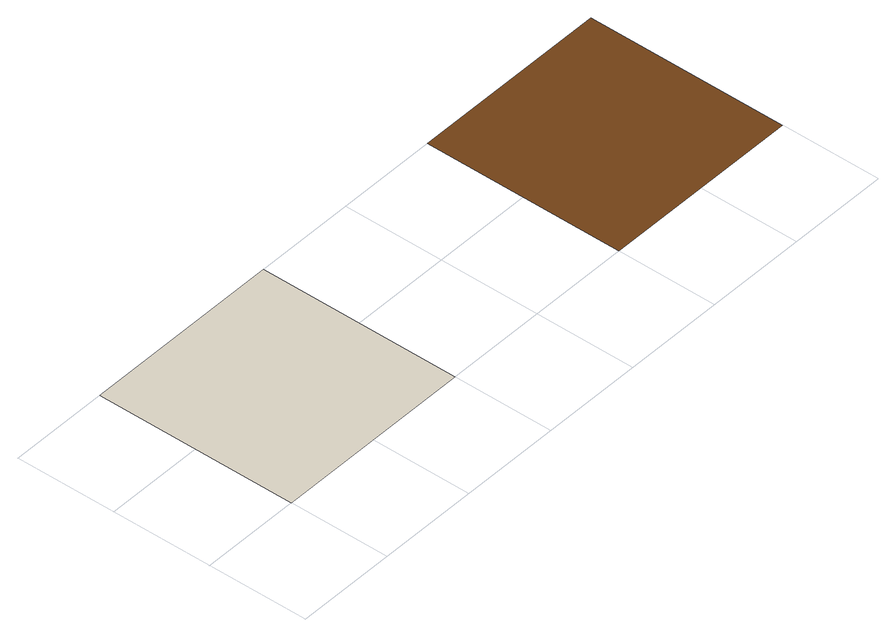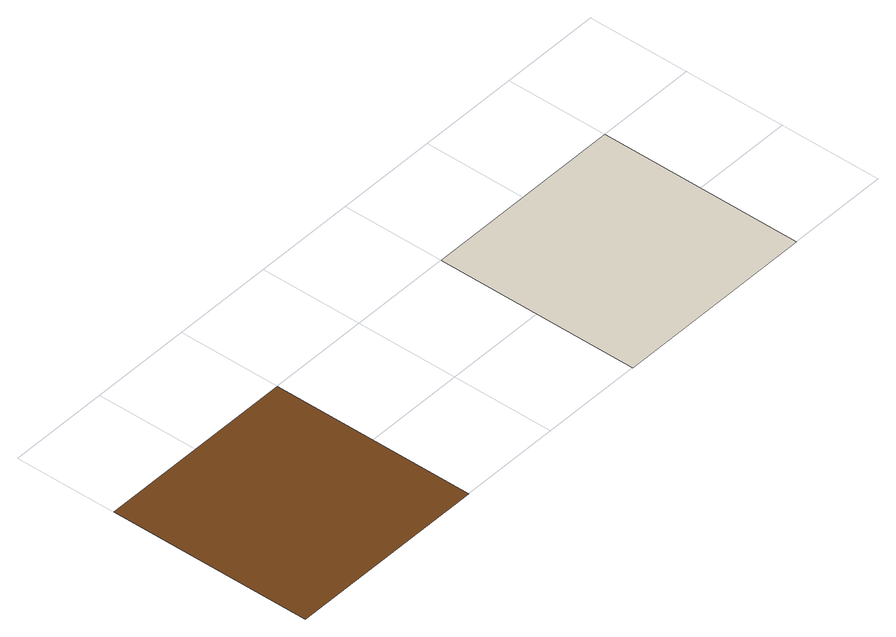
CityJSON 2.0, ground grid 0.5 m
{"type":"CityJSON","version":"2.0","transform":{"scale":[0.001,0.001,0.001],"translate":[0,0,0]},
"CityObjects":{
"building1":{"type":"Building","geometry":[{"type":"MultiSurface","lod":"2","boundaries":[[[0,1,2,3]]]}]},
"building2":{"type":"Building","geometry":[{"type":"MultiSurface","lod":"2","boundaries":[[[0,1,2,3]]]}]},
"building3":{"type":"Building","geometry":[{"type":"MultiSurface","lod":"2","boundaries":[[[0,1,2,3]],[[4,5,6,7]]],"semantics":{"surfaces":[{"type":"WallSurface"},{"type":"Door"}],"values":[0,1]}}]}
},
"vertices":[
[0,0,0],[1000,0,0],[1000,1000,0],[0,1000,0],
[2000,0,0],[3000,0,0],[3000,1000,0],[2000,1000,0]
]}
